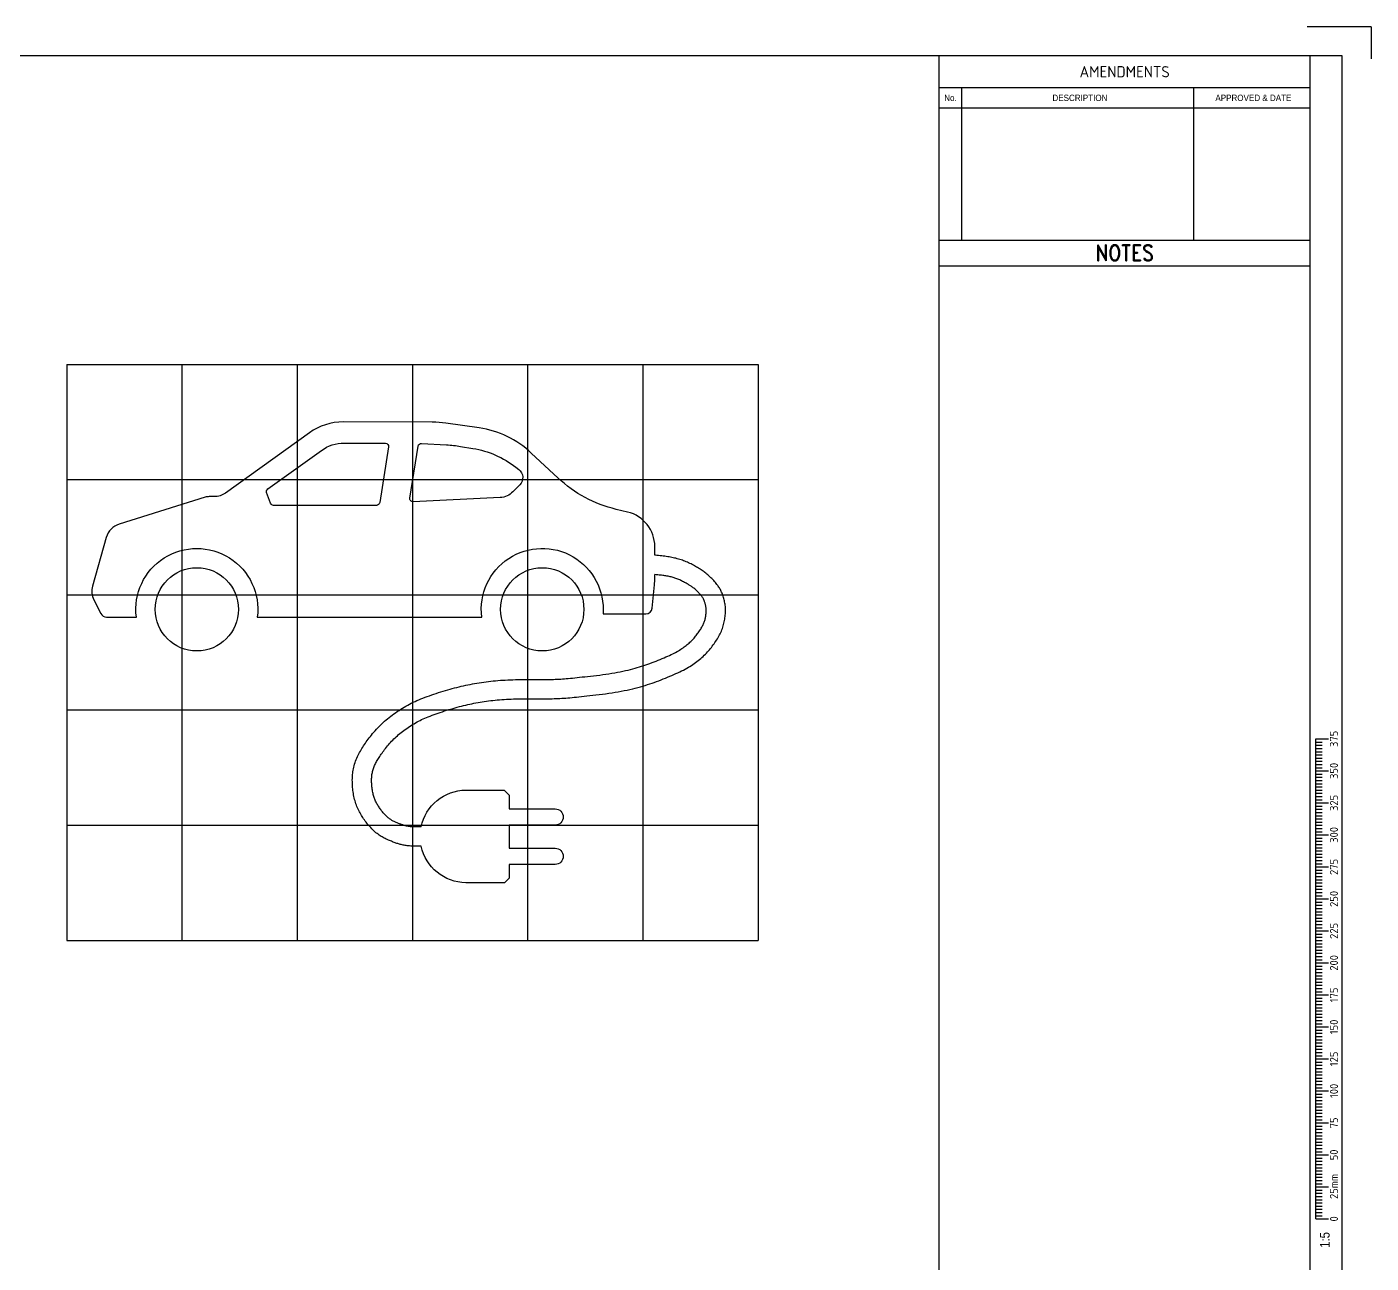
# Model space of a CAD drawing. Header units: millimetres. Extents: x 0 to 420, y 0 to 297.
# Drawn here: x 210 to 420, y 103.8 to 297 of the extents above; entities that cross this region are included whole.
import ezdxf
from ezdxf.enums import TextEntityAlignment as Align

# ---------------------------------------------------------------- set-up
doc = ezdxf.new("R2010")
doc.units = ezdxf.units.MM
for name, color, linetype in [('L18', 4, 'Continuous'), ('L50', 7, 'Continuous'), ('TBLK18', 4, 'Continuous'), ('TBLK25', 1, 'Continuous'), ('TBLK35', 3, 'Continuous'), ('TBLK50', 7, 'Continuous')]:
    doc.layers.add(name, color=color, linetype=linetype)
doc.styles.add('HELV', font='helvs.shx')
doc.styles.add('HELVL', font='helvl', dxfattribs={"width": 0.8})
doc.styles.add('ISO', font='iso3098b')
doc.styles.add('ROMAND', font='romand')

# ---------------------------------------------------------------- blocks, each defined once
blk = doc.blocks.new('A3BBLK')
at = {"layer": 'TBLK25'}
for q in [(410, 297), (420, 292)]:
    blk.add_line((420, 297), q, dxfattribs=at)
at = {"layer": 'TBLK50'}
for p, q in [((415.5, 292.5), (13, 292.5)), ((352.5, 4.5), (352.5, 292.5)), ((415.5, 4.5), (415.5, 292.5))]:
    blk.add_line(p, q, dxfattribs=at)
blk = doc.blocks.new('title block')
at = {"layer": 'TBLK25'}
for p, q in [((410.5, 287.5), (352.5, 287.5)), ((356.07, 263.6), (356.07, 287.5)), ((392.28, 263.6), (392.28, 287.5)), ((410.5, 284.3), (352.5, 284.3)), ((410.5, 263.6), (352.5, 263.6)), ((410.5, 259.6), (352.5, 259.6))]:
    blk.add_line(p, q, dxfattribs=at)
at = {"layer": 'TBLK35'}
blk.add_line((410.5, 57), (410.5, 292.5), dxfattribs=at)
blk.add_blockref('A3BBLK', (0, 0))
at = {"layer": 'TBLK18', "style": 'HELVL', "width": 0.9}
for s, p in [('No.', (354.29, 285.41)), ('DESCRIPTION', (374.51, 285.41)), ('APPROVED & DATE', (401.61, 285.41))]:
    blk.add_text(s, height=1, dxfattribs=at).set_placement(p, align=Align.CENTER)
at = {"layer": 'TBLK18', "style": 'ISO'}
blk.add_attdef('MR_DIRECTORATE', text='', height=1.5, dxfattribs=at).set_placement((381.5, 67.12), align=Align.CENTER)
for tag, p in [('STREET_NAME', (355.51, 61.1)), ('SUBURB_POSTCODE', (388.49, 61.1)), ('TELEPHONE_NO.', (368.31, 58.84)), ('FAX_NO.', (393.56, 58.84))]:
    blk.add_attdef(tag, p, '', height=1.5, dxfattribs=at)
at = {"layer": 'TBLK25', "style": 'ISO'}
blk.add_text('AMENDMENTS', height=1.75, dxfattribs=at).set_placement((381.5, 289.12), align=Align.CENTER)
at = {"layer": 'TBLK25', "style": 'ROMAND', "width": 0.85}
blk.add_text('NOTES', height=2.5, dxfattribs=at).set_placement((381.5, 260.44), align=Align.CENTER)
at = {"layer": 'TBLK25', "style": 'ISO'}
for tag, height, p in [('MR_BRANCH', 2, (381.5, 64.2)), ('ROAD_SECTION', 1.75, (384.5, 29.16)), ('SLK', 1.75, (384.5, 26.11)), ('CHAINAGE', 1.75, (384.5, 19.21))]:
    blk.add_attdef(tag, text='', height=height, dxfattribs=at).set_placement(p, align=Align.CENTER)
for tag, p, height in [('FILE_NUMBER', (371.77, 53.24), 2.5), ('DESIGNED_/_DRAWN', (371.77, 48.49), 2), ('VERIFIED', (371.77, 43.49), 2), ('APPROVED', (371.77, 38.49), 2), ('LOCAL_AUTHORITY', (370.48, 16.73), 1.25)]:
    blk.add_attdef(tag, p, '', height=height, dxfattribs=at)
at = {"layer": 'TBLK35', "style": 'ISO', "width": 0.9}
for tag, p in [('ROAD_PROJECT&NUMBER', (384.5, 32.23)), ('DRAWING_DESCRIPTION', (384.5, 22.29))]:
    blk.add_attdef(tag, text='', height=2.5, dxfattribs=at).set_placement(p, align=Align.CENTER)
at = {"layer": 'TBLK50', "style": 'ISO'}
blk.add_attdef('DRG_NUMBER', (356.8, 6.02), '', height=5, dxfattribs=at)
blk = doc.blocks.new('sca5_3')
at = {"layer": 'L18'}
for p, q in [((-4.15, 89), (-2.15, 89)), ((-4.15, 14), (-4.15, 89)), ((-4.15, 88.5), (-3.15, 88.5)), ((-4.15, 88), (-3.15, 88)), ((-4.15, 87.5), (-3.15, 87.5)), ((-4.15, 87), (-3.15, 87)), ((-4.15, 86.5), (-3.15, 86.5)), ((-4.15, 86), (-3.15, 86)), ((-4.15, 85.5), (-3.15, 85.5)), ((-4.15, 85), (-3.15, 85)), ((-4.15, 84.5), (-3.15, 84.5)), ((-4.15, 84), (-2.15, 84)), ((-4.15, 83.5), (-3.15, 83.5)), ((-4.15, 83), (-3.15, 83)), ((-4.15, 82.5), (-3.15, 82.5)), ((-4.15, 82), (-3.15, 82)), ((-4.15, 81.5), (-3.15, 81.5)), ((-4.15, 81), (-3.15, 81)), ((-4.15, 80.5), (-3.15, 80.5)), ((-4.15, 80), (-3.15, 80)), ((-4.15, 79.5), (-3.15, 79.5)), ((-4.15, 79), (-2.15, 79)), ((-4.15, 78.5), (-3.15, 78.5)), ((-4.15, 78), (-3.15, 78)), ((-4.15, 77.5), (-3.15, 77.5)), ((-4.15, 77), (-3.15, 77)), ((-4.15, 76.5), (-3.15, 76.5)), ((-4.15, 76), (-3.15, 76)), ((-4.15, 75.5), (-3.15, 75.5)), ((-4.15, 75), (-3.15, 75)), ((-4.15, 74.5), (-3.15, 74.5)), ((-4.15, 74), (-2.15, 74)), ((-4.15, 73.5), (-3.15, 73.5)), ((-4.15, 73), (-3.15, 73)), ((-4.15, 72.5), (-3.15, 72.5)), ((-4.15, 72), (-3.15, 72)), ((-4.15, 71.5), (-3.15, 71.5)), ((-4.15, 71), (-3.15, 71)), ((-4.15, 70.5), (-3.15, 70.5)), ((-4.15, 70), (-3.15, 70)), ((-4.15, 69.5), (-3.15, 69.5)), ((-4.15, 69), (-2.15, 69)), ((-4.15, 68.5), (-3.15, 68.5)), ((-4.15, 68), (-3.15, 68)), ((-4.15, 67.5), (-3.15, 67.5)), ((-4.15, 67), (-3.15, 67)), ((-4.15, 66.5), (-3.15, 66.5)), ((-4.15, 66), (-3.15, 66)), ((-4.15, 65.5), (-3.15, 65.5)), ((-4.15, 65), (-3.15, 65)), ((-4.15, 64.5), (-3.15, 64.5)), ((-4.15, 64), (-2.15, 64)), ((-4.15, 63.5), (-3.15, 63.5)), ((-4.15, 63), (-3.15, 63)), ((-4.15, 62.5), (-3.15, 62.5)), ((-4.15, 62), (-3.15, 62)), ((-4.15, 61.5), (-3.15, 61.5)), ((-4.15, 61), (-3.15, 61)), ((-4.15, 60.5), (-3.15, 60.5)), ((-4.15, 60), (-3.15, 60)), ((-4.15, 59.5), (-3.15, 59.5)), ((-4.15, 59), (-2.15, 59)), ((-4.15, 58.5), (-3.15, 58.5)), ((-4.15, 58), (-3.15, 58)), ((-4.15, 57.5), (-3.15, 57.5)), ((-4.15, 57), (-3.15, 57)), ((-4.15, 56.5), (-3.15, 56.5)), ((-4.15, 56), (-3.15, 56)), ((-4.15, 55.5), (-3.15, 55.5)), ((-4.15, 55), (-3.15, 55)), ((-4.15, 54.5), (-3.15, 54.5)), ((-4.15, 54), (-2.15, 54)), ((-4.15, 53.5), (-3.15, 53.5)), ((-4.15, 53), (-3.15, 53)), ((-4.15, 52.5), (-3.15, 52.5)), ((-4.15, 52), (-3.15, 52)), ((-4.15, 51.5), (-3.15, 51.5)), ((-4.15, 51), (-3.15, 51)), ((-4.15, 50.5), (-3.15, 50.5)), ((-4.15, 50), (-3.15, 50)), ((-4.15, 49.5), (-3.15, 49.5)), ((-4.15, 49), (-2.15, 49)), ((-4.15, 48.5), (-3.15, 48.5)), ((-4.15, 48), (-3.15, 48)), ((-4.15, 47.5), (-3.15, 47.5)), ((-4.15, 47), (-3.15, 47)), ((-4.15, 46.5), (-3.15, 46.5)), ((-4.15, 46), (-3.15, 46)), ((-4.15, 45.5), (-3.15, 45.5)), ((-4.15, 45), (-3.15, 45)), ((-4.15, 44.5), (-3.15, 44.5)), ((-4.15, 44), (-2.15, 44)), ((-4.15, 43.5), (-3.15, 43.5)), ((-4.15, 43), (-3.15, 43)), ((-4.15, 42.5), (-3.15, 42.5)), ((-4.15, 42), (-3.15, 42)), ((-4.15, 41.5), (-3.15, 41.5)), ((-4.15, 41), (-3.15, 41)), ((-4.15, 40.5), (-3.15, 40.5)), ((-4.15, 40), (-3.15, 40)), ((-4.15, 39.5), (-3.15, 39.5)), ((-4.15, 39), (-2.15, 39)), ((-4.15, 38.5), (-3.15, 38.5)), ((-4.15, 38), (-3.15, 38)), ((-4.15, 37.5), (-3.15, 37.5)), ((-4.15, 37), (-3.15, 37)), ((-4.15, 36.5), (-3.15, 36.5)), ((-4.15, 36), (-3.15, 36)), ((-4.15, 35.5), (-3.15, 35.5)), ((-4.15, 35), (-3.15, 35)), ((-4.15, 34.5), (-3.15, 34.5)), ((-4.15, 34), (-2.15, 34)), ((-4.15, 33.5), (-3.15, 33.5)), ((-4.15, 33), (-3.15, 33)), ((-4.15, 32.5), (-3.15, 32.5)), ((-4.15, 32), (-3.15, 32)), ((-4.15, 31.5), (-3.15, 31.5)), ((-4.15, 31), (-3.15, 31)), ((-4.15, 30.5), (-3.15, 30.5)), ((-4.15, 30), (-3.15, 30)), ((-4.15, 29.5), (-3.15, 29.5)), ((-4.15, 29), (-2.15, 29)), ((-4.15, 28.5), (-3.15, 28.5)), ((-4.15, 28), (-3.15, 28)), ((-4.15, 27.5), (-3.15, 27.5)), ((-4.15, 27), (-3.15, 27)), ((-4.15, 26.5), (-3.15, 26.5)), ((-4.15, 26), (-3.15, 26)), ((-4.15, 25.5), (-3.15, 25.5)), ((-4.15, 25), (-3.15, 25)), ((-4.15, 24.5), (-3.15, 24.5)), ((-4.15, 24), (-2.15, 24)), ((-4.15, 23.5), (-3.15, 23.5)), ((-4.15, 23), (-3.15, 23)), ((-4.15, 22.5), (-3.15, 22.5)), ((-4.15, 22), (-3.15, 22)), ((-4.15, 21.5), (-3.15, 21.5)), ((-4.15, 21), (-3.15, 21)), ((-4.15, 20.5), (-3.15, 20.5)), ((-4.15, 20), (-3.15, 20)), ((-4.15, 19.5), (-3.15, 19.5)), ((-4.15, 19), (-2.15, 19)), ((-4.15, 18.5), (-3.15, 18.5)), ((-4.15, 18), (-3.15, 18)), ((-4.15, 17.5), (-3.15, 17.5)), ((-4.15, 17), (-3.15, 17)), ((-4.15, 16.5), (-3.15, 16.5)), ((-4.15, 16), (-3.15, 16)), ((-4.15, 15.5), (-3.15, 15.5)), ((-4.15, 15), (-3.15, 15)), ((-4.15, 14.5), (-3.15, 14.5)), ((-4.15, 14), (-2.15, 14))]:
    blk.add_line(p, q, dxfattribs=at)
at = {"layer": 'L18', "style": 'ISO'}
for s, p in [('375', (-0.68, 89)), ('350', (-0.68, 84)), ('325', (-0.68, 79)), ('300', (-0.68, 74)), ('275', (-0.68, 69)), ('250', (-0.68, 64)), ('225', (-0.68, 59)), ('200', (-0.68, 54)), ('175', (-0.68, 49)), ('150', (-0.68, 44)), ('125', (-0.68, 39)), ('100', (-0.68, 34)), ('75', (-0.68, 29)), ('50', (-0.68, 24)), ('0', (-0.68, 14))]:
    blk.add_text(s, height=1.25, rotation=90, dxfattribs=at).set_placement(p, align=Align.CENTER)
blk.add_text('25mm', height=1.25, rotation=90, dxfattribs=at).set_placement((-0.68, 17.11))
at = {"layer": 'L18', "style": 'HELV', "width": 0.85}
blk.add_text('1:5', height=1.5, rotation=90, dxfattribs=at).set_placement((-1.99, 11.95), align=Align.RIGHT)

msp = doc.modelspace()

# ---------------------------------------------------------------- linework, layer by layer
at = {"layer": 'L18', "linetype": 'Continuous'}
for p, q in [((216.224792, 244.272823), (324.224792, 244.272823)), ((216.224792, 244.272823), (216.224792, 154.272823)), ((324.224792, 244.272823), (324.224792, 154.272823)), ((216.224792, 226.272823), (324.224792, 226.272823)), ((216.224792, 208.272823), (324.224792, 208.272823)), ((216.224792, 190.272823), (324.224792, 190.272823)), ((216.224792, 172.272823), (324.224792, 172.272823)), ((216.224792, 154.272823), (324.224792, 154.272823))]:
    msp.add_line(p, q, dxfattribs=at)
at = {"layer": 'L50', "linetype": 'Continuous'}
for p, q in [((234.224792, 244.272823), (234.224792, 154.272823)), ((252.224792, 244.272823), (252.224792, 154.272823)), ((270.224792, 244.272823), (270.224792, 154.272823)), ((288.224792, 244.272823), (288.224792, 154.272823)), ((306.224792, 244.272823), (306.224792, 154.272823))]:
    msp.add_line(p, q, dxfattribs=at)
at = {"layer": 'L50'}
for points in [[(308.095421, 214.4499), (308.095421, 215.808882, 0.3470307046), (303.852637, 221.185675), (302.050819, 221.616478, -0.1300919177), (292.990964, 226.488754), (288.796279, 230.413383, 0.1534988268), (280.642682, 234.327204), (275.437766, 235.07614, 0.0349533907), (273.33794, 235.229766), (259.437691, 235.273589, 0.1577861848), (254.132084, 233.574998), (241.033365, 224.167605, -0.1569784905), (239.274336, 223.601393), (238.477283, 223.601393, 0.0758761695), (237.877583, 223.50986), (224.409755, 219.300582, 0.2534276845), (222.407203, 217.241445), (220.260812, 209.635991, 0.1868672776), (220.466122, 207.467778), (221.529818, 205.341637, 0.2840154676), (222.428749, 204.786214), (227.105169, 204.786214, -1.1355493619), (245.993849, 204.786214), (281.065722, 204.786214, -1.1068621595), (300.003372, 205.267721), (306.673945, 205.267721, 0.3850234054), (307.674008, 206.171847), (308.044521, 209.839535, 0.0251751722), (308.095421, 210.849809), (308.095421, 211.421159)], [(271.584646, 172.007643, -0.3514783977), (278.590921, 177.751216), (284.540204, 177.751216), (285.333279, 176.958141), (285.333279, 174.811466), (292.527744, 174.811466, -1), (292.527744, 172.27899), (285.333279, 172.27899), (285.333279, 168.667333), (292.527744, 168.667333, -1), (292.527744, 166.134856), (285.333279, 166.134856), (285.333279, 163.988181), (284.617155, 163.272057), (278.590921, 163.272057, -0.3504929418), (271.58994, 168.990779)]]:
    msp.add_lwpolyline(points, format="xyb", dxfattribs=at)
for points in [[(247.454535, 224.222448, -0.3374205864), (247.632823, 224.804749), (256.020527, 230.828729, -0.1577861848), (259.557599, 231.961124), (266.016099, 231.940762, -0.460667731), (266.510742, 231.358558), (265.115478, 222.663792, -0.3683414258), (264.61925, 222.240847), (248.536433, 222.240847, -0.3140164557), (248.064973, 222.569329)], [(271.665642, 231.924369), (275.552366, 231.70655, -0.0276149331), (277.757548, 231.460321), (279.674402, 231.13835, -0.1232611111), (286.385069, 228.208113), (286.841719, 227.855905, -0.4486271048), (287.010685, 225.459382), (285.941541, 224.36347, -0.1892029677), (283.933172, 223.457476), (270.35634, 222.780914, -0.4768118797), (269.835099, 223.362498), (271.141293, 231.502211, -0.384319527)]]:
    msp.add_lwpolyline(points, format="xyb", close=True, dxfattribs=at)
for points in [[(271.584646, 172.007643), (271.191439, 171.996667), (270.865597, 171.991152), (270.597989, 171.990503), (270.379484, 171.994123), (270.200948, 172.001416), (270.053251, 172.011788), (269.92726, 172.024641), (269.813845, 172.03938), (269.705322, 172.055519), (269.599812, 172.073001), (269.496884, 172.091881), (269.396107, 172.112212), (269.297052, 172.134049), (269.199289, 172.157445), (269.102385, 172.182454), (269.005913, 172.20913), (268.909422, 172.237535), (268.812394, 172.267768), (268.714289, 172.299936), (268.614571, 172.334148), (268.512701, 172.37051), (268.408141, 172.40913), (268.300353, 172.450116), (268.1888, 172.493575), (268.07323, 172.539543), (267.95454, 172.587768), (267.833913, 172.63793), (267.712533, 172.689704), (267.591584, 172.742769), (267.472248, 172.796801), (267.35571, 172.851478), (267.243152, 172.906479), (267.135383, 172.961712), (267.031702, 173.01802), (266.931033, 173.076479), (266.832301, 173.138163), (266.734429, 173.204149), (266.636343, 173.275511), (266.536965, 173.353325), (266.435221, 173.438666), (266.330356, 173.53225), (266.222909, 173.633361), (266.113741, 173.740924), (266.003712, 173.853863), (265.893683, 173.971104), (265.784515, 174.09157), (265.677068, 174.214186), (265.572203, 174.337878), (265.47062, 174.461785), (265.372372, 174.585907), (265.277352, 174.710459), (265.185452, 174.835657), (265.096564, 174.961714), (265.010581, 175.088847), (264.927396, 175.21727), (264.846901, 175.347199), (264.769023, 175.47883), (264.693835, 175.612289), (264.621445, 175.747683), (264.551959, 175.88512), (264.485486, 176.024708), (264.422134, 176.166554), (264.362009, 176.310766), (264.305219, 176.457451), (264.251854, 176.606716), (264.201932, 176.75867), (264.155453, 176.913419), (264.112417, 177.071072), (264.072824, 177.231735), (264.036673, 177.395516), (264.003966, 177.562524), (263.974701, 177.732865), (263.948862, 177.906431), (263.926357, 178.082256), (263.907081, 178.259156), (263.890924, 178.435948), (263.87778, 178.61145), (263.867541, 178.784479), (263.8601, 178.953852), (263.855348, 179.118386), (263.85325, 179.277293), (263.854057, 179.431362), (263.858091, 179.581774), (263.865677, 179.729713), (263.877135, 179.876362), (263.892789, 180.022904), (263.912963, 180.17052), (263.937977, 180.320395), (263.968103, 180.473406), (264.003392, 180.629213), (264.043846, 180.78717), (264.089464, 180.946632), (264.140247, 181.106955), (264.196194, 181.267493), (264.257305, 181.427601), (264.323581, 181.586633), (264.395003, 181.74416), (264.471481, 181.900612), (264.552909, 182.056634), (264.639179, 182.212871), (264.730182, 182.369968), (264.825812, 182.52857), (264.925961, 182.689323), (265.030521, 182.852871), (265.13942, 183.019718), (265.252731, 183.189789), (265.37056, 183.362872), (265.493016, 183.53875), (265.620206, 183.717209), (265.752237, 183.898034), (265.889218, 184.081009), (266.031255, 184.26592), (266.178403, 184.452461), (266.3305, 184.639971), (266.487331, 184.827695), (266.64868, 185.014881), (266.814334, 185.200778), (266.984075, 185.384631), (267.15769, 185.565689), (267.334963, 185.743198), (267.515751, 185.916621), (267.700196, 186.086281), (267.888515, 186.252714), (268.080923, 186.41646), (268.277634, 186.578055), (268.478863, 186.738038), (268.684827, 186.896945), (268.89574, 187.055314), (269.111674, 187.213468), (269.332126, 187.37087), (269.556452, 187.526766), (269.784006, 187.680404), (270.014142, 187.831032), (270.246214, 187.977896), (270.479578, 188.120244), (270.713587, 188.257323), (270.947955, 188.388649), (271.183828, 188.514814), (271.422715, 188.636678), (271.66612, 188.755101), (271.91555, 188.870944), (272.172512, 188.985066), (272.438511, 189.098328), (272.715054, 189.211589), (273.003163, 189.325496), (273.301924, 189.439833), (273.609937, 189.55417), (273.925804, 189.668077), (274.248127, 189.781124), (274.575506, 189.89288), (274.906544, 190.002916), (275.239841, 190.110802), (275.57416, 190.21616), (275.908909, 190.318831), (276.243659, 190.418705), (276.577978, 190.515677), (276.911436, 190.609637), (277.243603, 190.70048), (277.574049, 190.788096), (277.902343, 190.87238), (278.228216, 190.953258), (278.552045, 191.030803), (278.874368, 191.105122), (279.195722, 191.176323), (279.516646, 191.244513), (279.837678, 191.3098), (280.159355, 191.372291), (280.482216, 191.432094), (280.806744, 191.48928), (281.133209, 191.543779), (281.461826, 191.595481), (281.79281, 191.644281), (282.126376, 191.690069), (282.462739, 191.732739), (282.802115, 191.772184), (283.144718, 191.808295), (283.4908, 191.841001), (283.840756, 191.870374), (284.195015, 191.896521), (284.554008, 191.91955), (284.918166, 191.939568), (285.287918, 191.956682), (285.663695, 191.971001), (286.045928, 191.982632), (286.434687, 191.991718), (286.828611, 191.998546), (287.225978, 192.003439), (287.625067, 192.006718), (288.024155, 192.008707), (288.421522, 192.009729), (288.815446, 192.010105), (289.204206, 192.010159), (289.586313, 192.010195), (289.961212, 192.010446), (290.328579, 192.011127), (290.688092, 192.012453), (291.039428, 192.014639), (291.382265, 192.017901), (291.716279, 192.022453), (292.041148, 192.02851), (292.356998, 192.036288), (292.665746, 192.046001), (292.969761, 192.057865), (293.271408, 192.072095), (293.573056, 192.088905), (293.87707, 192.10851), (294.185818, 192.131127), (294.501668, 192.156969), (294.826842, 192.186181), (295.16299, 192.218618), (295.511618, 192.254066), (295.874233, 192.29231), (296.252342, 192.333134), (296.647449, 192.376324), (297.061062, 192.421665), (297.494687, 192.468941), (297.948951, 192.518045), (298.420968, 192.569299), (298.906972, 192.623135), (299.403196, 192.679981), (299.905876, 192.740267), (300.411246, 192.804425), (300.91554, 192.872884), (301.414992, 192.946074), (301.906357, 193.024282), (302.38847, 193.107221), (302.860684, 193.194462), (303.322354, 193.285573), (303.772835, 193.380125), (304.211481, 193.477688), (304.637646, 193.577831), (305.050685, 193.680125), (305.450354, 193.784255), (305.838014, 193.890367), (306.215427, 193.998721), (306.584355, 194.10958), (306.946561, 194.223205), (307.303807, 194.339858), (307.657855, 194.459798), (308.010467, 194.583289), (308.362956, 194.71046), (308.714828, 194.84092), (309.065143, 194.974146), (309.412957, 195.109615), (309.757328, 195.246804), (310.097314, 195.385191), (310.431973, 195.524253), (310.760361, 195.663467), (311.081628, 195.802442), (311.395294, 195.941307), (311.700968, 196.080325), (311.998261, 196.219757), (312.286783, 196.359863), (312.566145, 196.500906), (312.835958, 196.643147), (313.095831, 196.786846), (313.345584, 196.932223), (313.585869, 197.07932), (313.817547, 197.228137), (314.041478, 197.378675), (314.258524, 197.530933), (314.469545, 197.684912), (314.675401, 197.840611), (314.876953, 197.998031), (315.074866, 198.157189), (315.269013, 198.318174), (315.459071, 198.481096), (315.644718, 198.64606), (315.825631, 198.813175), (316.001487, 198.982548), (316.171964, 199.154287), (316.336739, 199.328498), (316.495632, 199.505255), (316.649038, 199.684484), (316.797494, 199.86608), (316.94154, 200.049933), (317.081712, 200.235937), (317.218549, 200.423983), (317.352589, 200.613966), (317.484369, 200.805776), (317.614213, 200.999289), (317.741582, 201.194307), (317.865723, 201.390615), (317.985884, 201.587999), (318.101311, 201.786243), (318.21125, 201.985132), (318.314949, 202.184452), (318.411655, 202.383986), (318.500812, 202.583628), (318.582652, 202.7837), (318.657607, 202.984632), (318.726106, 203.186854), (318.78858, 203.390797), (318.845459, 203.596891), (318.897174, 203.805565), (318.944156, 204.01725), (318.986725, 204.232071), (319.024777, 204.448935), (319.058094, 204.666444), (319.086462, 204.883201), (319.109665, 205.097807), (319.127489, 205.308864), (319.139719, 205.514976), (319.146138, 205.714743), (319.146605, 205.907217), (319.141261, 206.093238), (319.130323, 206.274099), (319.114005, 206.451088), (319.092522, 206.625497), (319.066091, 206.798616), (319.034926, 206.971734), (318.999241, 207.146143), (318.95929, 207.322684), (318.915464, 207.500408), (318.868196, 207.677918), (318.817916, 207.853814), (318.765053, 208.026699), (318.710039, 208.195176), (318.653303, 208.357847), (318.595276, 208.513313), (318.536155, 208.660697), (318.475205, 208.801199), (318.411457, 208.936539), (318.343945, 209.068439), (318.271698, 209.198619), (318.193748, 209.328798), (318.109129, 209.460698), (318.01687, 209.596038), (317.916255, 209.73611), (317.807571, 209.880483), (317.691355, 210.028297), (317.568146, 210.178691), (317.438482, 210.330806), (317.3029, 210.483781), (317.161939, 210.636757), (317.016136, 210.788871), (316.866119, 210.939266), (316.712875, 211.08708), (316.557479, 211.231453), (316.401007, 211.371525), (316.244534, 211.506435), (316.089138, 211.635324), (315.935894, 211.757332), (315.785877, 211.871597), (315.639751, 211.977654), (315.496531, 212.076615), (315.354816, 212.169984), (315.213209, 212.259268), (315.070312, 212.34597), (314.924724, 212.431598), (314.775048, 212.517655), (314.619884, 212.605648), (314.458176, 212.69667), (314.290227, 212.790164), (314.116684, 212.885165), (313.938192, 212.980702), (313.755396, 213.07581), (313.568941, 213.16952), (313.379475, 213.260864), (313.187641, 213.348875), (312.993996, 213.432764), (312.798738, 213.512459), (312.601973, 213.588069), (312.40381, 213.6597), (312.204355, 213.72746), (312.003717, 213.791456), (311.802003, 213.851797), (311.599321, 213.908589), (311.395644, 213.961949), (311.190409, 214.012032), (310.982921, 214.058999), (310.772482, 214.103013), (310.558396, 214.144237), (310.339966, 214.182834), (310.116495, 214.218967), (309.887287, 214.252797), (309.652031, 214.284493), (309.411963, 214.314241), (309.168704, 214.342231), (308.923875, 214.368655), (308.679098, 214.393703), (308.435994, 214.417566), (308.196185, 214.440435), (308.095421, 214.4499)], [(271.58994, 168.990779), (271.161516, 168.979625), (270.79249, 168.97547), (270.475239, 168.977582), (270.202139, 168.985224), (269.965564, 168.997663), (269.757892, 169.014165), (269.571498, 169.033994), (269.398758, 169.056417), (269.23323, 169.080822), (269.073207, 169.107095), (268.918165, 169.135242), (268.767577, 169.165272), (268.620919, 169.197193), (268.477667, 169.231013), (268.337296, 169.266739), (268.19928, 169.30438), (268.063047, 169.343965), (267.927831, 169.385607), (267.792818, 169.429442), (267.657196, 169.475605), (267.52015, 169.524231), (267.380867, 169.575456), (267.238533, 169.629414), (267.092335, 169.686241), (266.94172, 169.746054), (266.787178, 169.8089), (266.629459, 169.87481), (266.469315, 169.943812), (266.307496, 170.015936), (266.144753, 170.091211), (265.981837, 170.169667), (265.819499, 170.251334), (265.658306, 170.336382), (265.498092, 170.425542), (265.338506, 170.519688), (265.179201, 170.619693), (265.019825, 170.726429), (264.86003, 170.840769), (264.699465, 170.963587), (264.537782, 171.095754), (264.374839, 171.237762), (264.211335, 171.38857), (264.048176, 171.546755), (263.886268, 171.710895), (263.72652, 171.879566), (263.569837, 172.051346), (263.417126, 172.224812), (263.269294, 172.398542), (263.127034, 172.571455), (262.990176, 172.743846), (262.858337, 172.916352), (262.731135, 173.08961), (262.608185, 173.264258), (262.489105, 173.440934), (262.373511, 173.620273), (262.26102, 173.802914), (262.151361, 173.989382), (262.04471, 174.179755), (261.941357, 174.373999), (261.841591, 174.572081), (261.7457, 174.773967), (261.653975, 174.979622), (261.566703, 175.189015), (261.484174, 175.402109), (261.406633, 175.618838), (261.33415, 175.83899), (261.26675, 176.062323), (261.204459, 176.288591), (261.147302, 176.51755), (261.095306, 176.748955), (261.048497, 176.982563), (261.006898, 177.218128), (260.970498, 177.455312), (260.939123, 177.693399), (260.91256, 177.931582), (260.890597, 178.169051), (260.873022, 178.404997), (260.859621, 178.638611), (260.850184, 178.869083), (260.844497, 179.095606), (260.842475, 179.317727), (260.844542, 179.536434), (260.851251, 179.753068), (260.863153, 179.968973), (260.880799, 180.185494), (260.904741, 180.403973), (260.935532, 180.625754), (260.973722, 180.85218), (261.019727, 181.084119), (261.073419, 181.320527), (261.134532, 181.559886), (261.2028, 181.800676), (261.27796, 182.041378), (261.359744, 182.280473), (261.447889, 182.516441), (261.542128, 182.747764), (261.642178, 182.973309), (261.747676, 183.193494), (261.858241, 183.409124), (261.97349, 183.621005), (262.093043, 183.829942), (262.216517, 184.03674), (262.343532, 184.242205), (262.473705, 184.447141), (262.606809, 184.652283), (262.743227, 184.85808), (262.883499, 185.064911), (263.028161, 185.273154), (263.177753, 185.483188), (263.332811, 185.695389), (263.493875, 185.910138), (263.661483, 186.127812), (263.836018, 186.348548), (264.017257, 186.571516), (264.204821, 186.795644), (264.398331, 187.01986), (264.59741, 187.243094), (264.801679, 187.464272), (265.01076, 187.682324), (265.224274, 187.896177), (265.441929, 188.105034), (265.663774, 188.309188), (265.889942, 188.509207), (266.120569, 188.705658), (266.355788, 188.899109), (266.595733, 189.090127), (266.840539, 189.27928), (267.09034, 189.467135), (267.345154, 189.654039), (267.604528, 189.839462), (267.867896, 190.022651), (268.13469, 190.202855), (268.404342, 190.379323), (268.676283, 190.551304), (268.949947, 190.718044), (269.224764, 190.878795), (269.500464, 191.03306), (269.777953, 191.181372), (270.058433, 191.324522), (270.343109, 191.4633), (270.633182, 191.598495), (270.929856, 191.730897), (271.234334, 191.861296), (271.547817, 191.990482), (271.871099, 192.119059), (272.203331, 192.246886), (272.543253, 192.373638), (272.889605, 192.498987), (273.241129, 192.622608), (273.596564, 192.744174), (273.954652, 192.863359), (274.314133, 192.979836), (274.673905, 193.093323), (275.033498, 193.203706), (275.392598, 193.310916), (275.750893, 193.414884), (276.108069, 193.51554), (276.463813, 193.612814), (276.817813, 193.706637), (277.169755, 193.79694), (277.519476, 193.883681), (277.86741, 193.966942), (278.214139, 194.046831), (278.560247, 194.123457), (278.906318, 194.19693), (279.252935, 194.267358), (279.600681, 194.334852), (279.950139, 194.399519), (280.301814, 194.46143), (280.655897, 194.520491), (281.012503, 194.576571), (281.371744, 194.629537), (281.733734, 194.679256), (282.098586, 194.725597), (282.466414, 194.768426), (282.837329, 194.807612), (283.211462, 194.843065), (283.589001, 194.874867), (283.970151, 194.903142), (284.355116, 194.928016), (284.744101, 194.949614), (285.13731, 194.96806), (285.534947, 194.983479), (285.937217, 194.995996), (286.343995, 195.005774), (286.753831, 195.013121), (287.164947, 195.018386), (287.575565, 195.021915), (287.983907, 195.024056), (288.388193, 195.025155), (288.786645, 195.02556), (289.177486, 195.025618), (289.559198, 195.025651), (289.931315, 195.025883), (290.293633, 195.026511), (290.645949, 195.027736), (290.988058, 195.029755), (291.319757, 195.032767), (291.640841, 195.03697), (291.951106, 195.042564), (292.25084, 195.049751), (292.54229, 195.058757), (292.828195, 195.06981), (293.111295, 195.083141), (293.394327, 195.098978), (293.680031, 195.117551), (293.971146, 195.139091), (294.27041, 195.163825), (294.58031, 195.191909), (294.90232, 195.223196), (295.237663, 195.257462), (295.587559, 195.294487), (295.953232, 195.334047), (296.335903, 195.375921), (296.736794, 195.419885), (297.157127, 195.465719), (297.597259, 195.513293), (298.054085, 195.562861), (298.523635, 195.614767), (299.00194, 195.66936), (299.485028, 195.726984), (299.96893, 195.787986), (300.449677, 195.852713), (300.923297, 195.921511), (301.386444, 195.994607), (301.838253, 196.071752), (302.278484, 196.152578), (302.706897, 196.236716), (303.123248, 196.323797), (303.527299, 196.413455), (303.918806, 196.505319), (304.29753, 196.599022), (304.663569, 196.694307), (305.018376, 196.791364), (305.363748, 196.890495), (305.701477, 196.992001), (306.033358, 197.096185), (306.361186, 197.203348), (306.686754, 197.313792), (307.011857, 197.427818), (307.337766, 197.545564), (307.663657, 197.666509), (307.988183, 197.789966), (308.309998, 197.915251), (308.627753, 198.041676), (308.940104, 198.168555), (309.245702, 198.295204), (309.5432, 198.420937), (309.831448, 198.545217), (310.110077, 198.668109), (310.378914, 198.789828), (310.637788, 198.910591), (310.886524, 199.030611), (311.124951, 199.150104), (311.352897, 199.269284), (311.570187, 199.388368), (311.776834, 199.507547), (311.973579, 199.626921), (312.161351, 199.746569), (312.341074, 199.866568), (312.513675, 199.986996), (312.680081, 200.10793), (312.841217, 200.229449), (312.998011, 200.351629), (313.151211, 200.474564), (313.300859, 200.598403), (313.446819, 200.723312), (313.588954, 200.849456), (313.727128, 200.976999), (313.861207, 201.106108), (313.991052, 201.236946), (314.11653, 201.36968), (314.23758, 201.504413), (314.354457, 201.641002), (314.467489, 201.779244), (314.577006, 201.918935), (314.68334, 202.059872), (314.78682, 202.201852), (314.887775, 202.344669), (314.986536, 202.488122), (315.08328, 202.631967), (315.177569, 202.775807), (315.26881, 202.919205), (315.356413, 203.061723), (315.439786, 203.202926), (315.518338, 203.342377), (315.591476, 203.479638), (315.65861, 203.614274), (315.719333, 203.746051), (315.773977, 203.875559), (315.823058, 204.00359), (315.867093, 204.130936), (315.906598, 204.258391), (315.942091, 204.386747), (315.974087, 204.516797), (316.003105, 204.649333), (316.029549, 204.784796), (316.053387, 204.92221), (316.074474, 205.060247), (316.092667, 205.197579), (316.107822, 205.332878), (316.119796, 205.464815), (316.128444, 205.592062), (316.133623, 205.713291), (316.135224, 205.827631), (316.133281, 205.936038), (316.12786, 206.039925), (316.119031, 206.140707), (316.106862, 206.239795), (316.09142, 206.338605), (316.072773, 206.438549), (316.050991, 206.541041), (316.026216, 206.646993), (315.998902, 206.755311), (315.969577, 206.864402), (315.938767, 206.97267), (315.907003, 207.078522), (315.874811, 207.180362), (315.84272, 207.276597), (315.811259, 207.365632), (315.780685, 207.446466), (315.750178, 207.520469), (315.718649, 207.589607), (315.685006, 207.655843), (315.648159, 207.721142), (315.607017, 207.787468), (315.560491, 207.856786), (315.507491, 207.93106), (315.447192, 208.011769), (315.379838, 208.09846), (315.305942, 208.19019), (315.226013, 208.28602), (315.140562, 208.385011), (315.050101, 208.486222), (314.95514, 208.588714), (314.856191, 208.691545), (314.7538, 208.79383), (314.648654, 208.894893), (314.541478, 208.994111), (314.432995, 209.090863), (314.323929, 209.184525), (314.215002, 209.274476), (314.106939, 209.360092), (314.000464, 209.440753), (313.895979, 209.516133), (313.792612, 209.587098), (313.689169, 209.654814), (313.584456, 209.720445), (313.47728, 209.785156), (313.366446, 209.85011), (313.250763, 209.916472), (313.129035, 209.985407), (313.000445, 210.057715), (312.865673, 210.132733), (312.725776, 210.209436), (312.58181, 210.286797), (312.43483, 210.36379), (312.285893, 210.439388), (312.136055, 210.512565), (311.98637, 210.582294), (311.837649, 210.647769), (311.689705, 210.709059), (311.542105, 210.766453), (311.394416, 210.82024), (311.246205, 210.870709), (311.097039, 210.918149), (310.946484, 210.962848), (310.794109, 211.005097), (310.639562, 211.045139), (310.48283, 211.083039), (310.323983, 211.118818), (310.163089, 211.152497), (310.000219, 211.184097), (309.835441, 211.213637), (309.668825, 211.24114), (309.500441, 211.266624), (309.32967, 211.290216), (309.153143, 211.312461), (308.966802, 211.334008), (308.766589, 211.355507), (308.548448, 211.377608), (308.30832, 211.40096), (308.095421, 211.421159)]]:
    msp.add_lwpolyline(points, dxfattribs=at)
for centre in [(236.549509, 205.989982), (290.510062, 205.989982)]:
    msp.add_circle(centre, 6.505287, dxfattribs=at)

# ---------------------------------------------------------------- block references
at = {"color": 1}
msp.add_blockref('title block', (0, 0), dxfattribs=at)
msp.add_blockref('sca5_3', (415.5, 96.750003))

doc.saveas('drawing.dxf')
